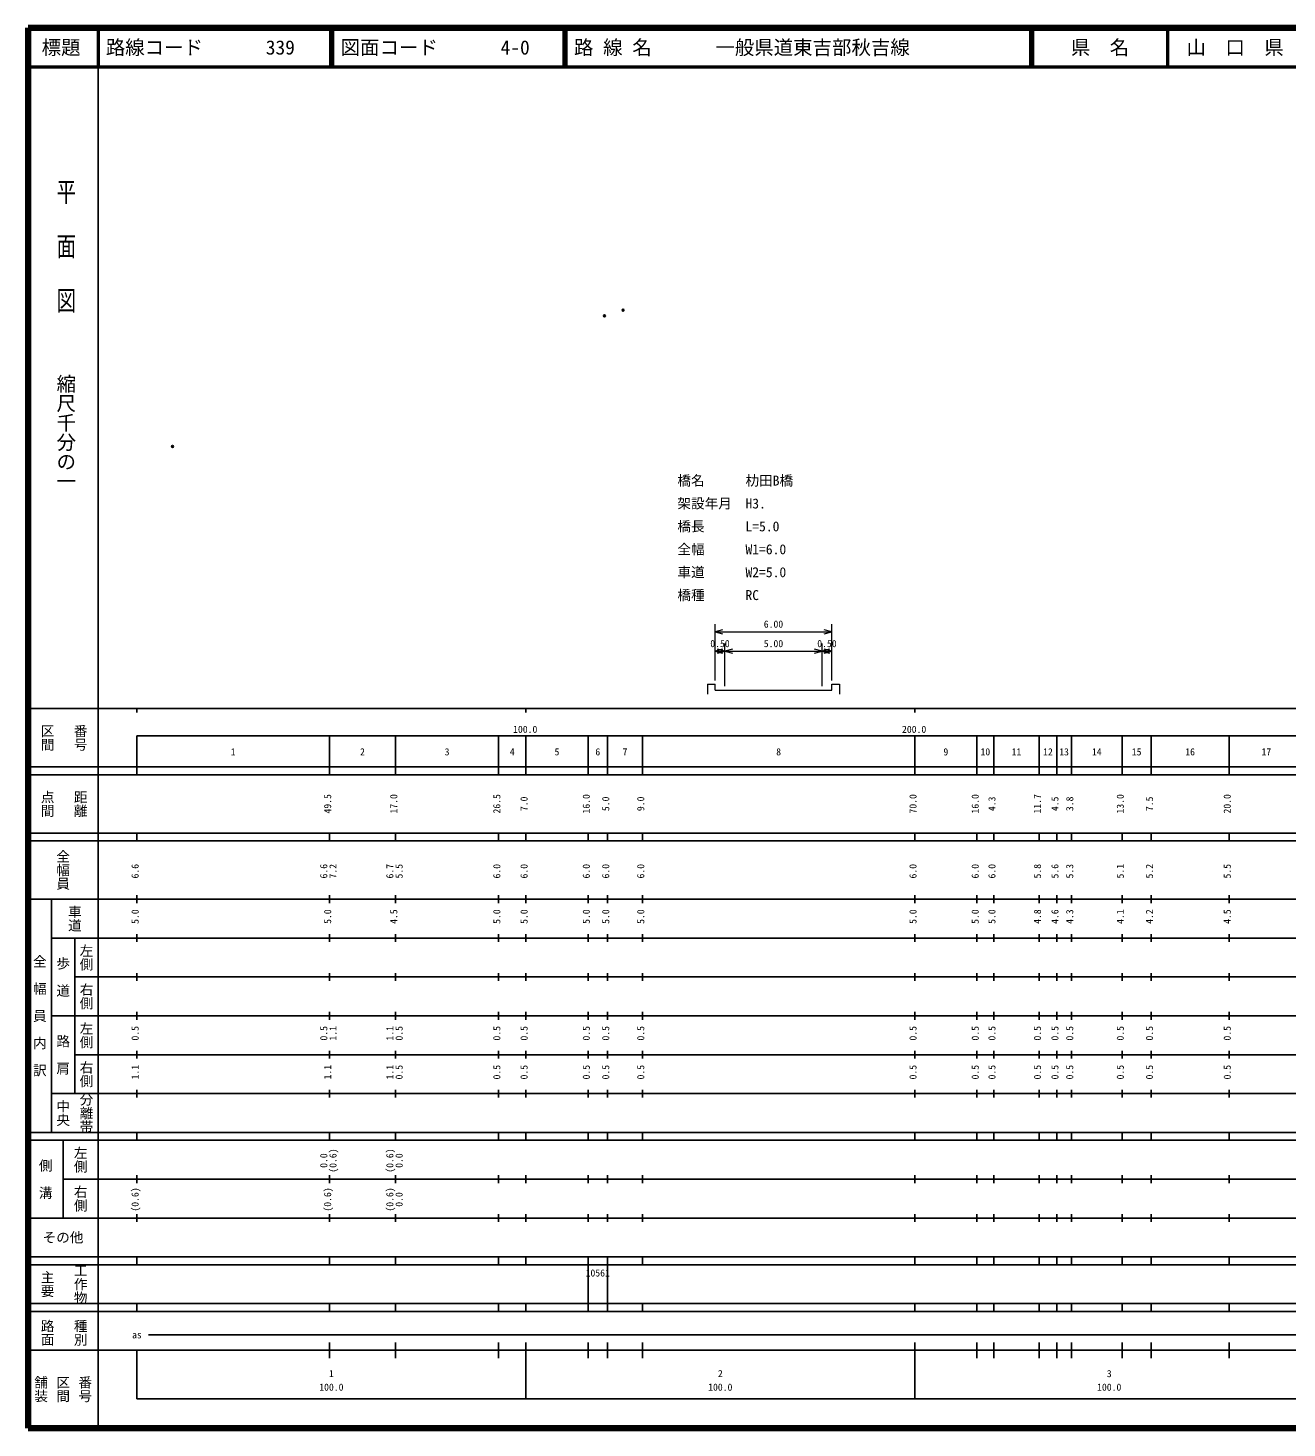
# Model space of a CAD drawing. Units: millimetres on the paper, with parts at other scales. Extents: x 40 to 680, y 20 to 380.
# Drawn here: x 40 to 363.7, y 20 to 380 of the extents above; entities that cross this region are included whole.
import ezdxf
from ezdxf.enums import TextEntityAlignment as Align

# ---------------------------------------------------------------- set-up
doc = ezdxf.new("R2010")
doc.units = ezdxf.units.MM
doc.header["$PDMODE"] = 32
doc.header["$PDSIZE"] = 0.5
doc.layers.add('S-OTRS', color=6, linetype='Continuous')
doc.layers.add('S-TTL-TXT', color=7, linetype='Continuous')
for name, color, linetype, lineweight in [('S-STR-HTXT', 7, 'Continuous', 13), ('S-TTL', 2, 'Continuous', 140), ('S-TTL-BAND', 7, 'Continuous', 25), ('S-TTL-LINE', 7, 'Continuous', 50)]:
    doc.layers.add(name, color=color, linetype=linetype, lineweight=lineweight)
doc.styles.add('@ＭＳ ゴシック', font='')
doc.styles.add('ＭＳ ゴシック', font='')
doc.styles.get('@ＭＳ ゴシック').set_extended_font_data('@MS Gothic')
doc.styles.get('ＭＳ ゴシック').set_extended_font_data('MS Gothic')

msp = doc.modelspace()

# ---------------------------------------------------------------- linework, layer by layer
at = {"layer": 'S-OTRS'}
for p in [(188.219, 305.974), (192.991, 307.467), (77.175, 272.41)]:
    msp.add_point(p, dxfattribs=at)
at = {"layer": 'S-STR-HTXT'}
for p, q in [((216.673, 212.242), (216.673, 226.742)), ((218.605, 225.26), (216.673, 224.742)), ((216.673, 224.742), (246.673, 224.742)), ((216.673, 224.742), (218.605, 224.224)), ((246.673, 224.742), (244.741, 225.26)), ((244.741, 224.224), (246.673, 224.742)), ((246.673, 212.242), (246.673, 226.742)), ((218.605, 220.26), (216.673, 219.742)), ((216.673, 219.742), (219.173, 219.742)), ((216.673, 219.742), (218.605, 219.224)), ((219.173, 219.742), (217.241, 220.26)), ((217.241, 219.224), (219.173, 219.742)), ((219.173, 210.742), (219.173, 221.742)), ((221.105, 220.26), (219.173, 219.742)), ((219.173, 219.742), (244.173, 219.742)), ((219.173, 219.742), (221.105, 219.224)), ((244.173, 219.742), (242.241, 220.26)), ((242.241, 219.224), (244.173, 219.742)), ((244.173, 210.742), (244.173, 221.742)), ((246.105, 220.26), (244.173, 219.742)), ((244.173, 219.742), (246.673, 219.742)), ((244.173, 219.742), (246.105, 219.224)), ((246.673, 219.742), (244.741, 220.26)), ((244.741, 219.224), (246.673, 219.742)), ((214.673, 211.242), (216.673, 211.242)), ((214.673, 211.242), (214.673, 208.742)), ((216.673, 209.742), (216.673, 211.242)), ((216.673, 209.742), (219.173, 209.742)), ((219.173, 209.742), (244.173, 209.742)), ((244.173, 209.742), (246.673, 209.742)), ((246.673, 209.742), (246.673, 211.242)), ((246.673, 211.242), (248.673, 211.242)), ((248.673, 211.242), (248.673, 208.742))]:
    msp.add_line(p, q, dxfattribs=at)
at = {"layer": 'S-TTL'}
for p, q in [((40, 380), (40, 20)), ((680, 380), (40, 380)), ((40, 20), (680, 20))]:
    msp.add_line(p, q, dxfattribs=at)
at = {"layer": 'S-TTL-BAND'}
for p, q in [((58, 370), (58, 20)), ((40, 205), (579, 205)), ((68, 205), (68, 204)), ((168, 205), (168, 204)), ((268, 205), (268, 204)), ((68, 198), (579, 198)), ((68, 198), (68, 188)), ((117.5, 188), (117.5, 198)), ((134.5, 188), (134.5, 198)), ((161, 188), (161, 198)), ((168, 188), (168, 198)), ((184, 188), (184, 198)), ((189, 188), (189, 198)), ((198, 188), (198, 198)), ((268, 188), (268, 198)), ((284, 188), (284, 198)), ((288.3, 188), (288.3, 198)), ((300, 188), (300, 198)), ((304.5, 188), (304.5, 198)), ((308.3, 188), (308.3, 198)), ((321.3, 188), (321.3, 198)), ((328.8, 188), (328.8, 198)), ((348.8, 188), (348.8, 198)), ((40, 190), (579, 190)), ((40, 188), (579, 188)), ((40, 173), (579, 173)), ((68, 171), (68, 173)), ((117.5, 171), (117.5, 173)), ((134.5, 171), (134.5, 173)), ((161, 171), (161, 173)), ((168, 171), (168, 173)), ((184, 171), (184, 173)), ((189, 171), (189, 173)), ((198, 171), (198, 173)), ((268, 171), (268, 173)), ((284, 171), (284, 173)), ((288.3, 171), (288.3, 173)), ((300, 171), (300, 173)), ((304.5, 171), (304.5, 173)), ((308.3, 171), (308.3, 173)), ((321.3, 171), (321.3, 173)), ((328.8, 171), (328.8, 173)), ((348.8, 171), (348.8, 173)), ((40, 171), (579, 171)), ((40, 156), (579, 156)), ((46, 96), (46, 156)), ((68, 155), (68, 157)), ((117.5, 155), (117.5, 157)), ((134.5, 155), (134.5, 157)), ((161, 155), (161, 157)), ((168, 155), (168, 157)), ((184, 155), (184, 157)), ((189, 155), (189, 157)), ((198, 155), (198, 157)), ((268, 155), (268, 157)), ((284, 155), (284, 157)), ((288.3, 155), (288.3, 157)), ((300, 155), (300, 157)), ((304.5, 155), (304.5, 157)), ((308.3, 155), (308.3, 157)), ((321.3, 155), (321.3, 157)), ((328.8, 155), (328.8, 157)), ((348.8, 155), (348.8, 157)), ((46, 146), (579, 146)), ((52, 146), (52, 106)), ((68, 145), (68, 147)), ((117.5, 145), (117.5, 147)), ((134.5, 145), (134.5, 147)), ((161, 145), (161, 147)), ((168, 145), (168, 147)), ((184, 145), (184, 147)), ((189, 145), (189, 147)), ((198, 145), (198, 147)), ((268, 145), (268, 147)), ((284, 145), (284, 147)), ((288.3, 145), (288.3, 147)), ((300, 145), (300, 147)), ((304.5, 145), (304.5, 147)), ((308.3, 145), (308.3, 147)), ((321.3, 145), (321.3, 147)), ((328.8, 145), (328.8, 147)), ((348.8, 145), (348.8, 147)), ((68, 135), (68, 137)), ((117.5, 135), (117.5, 137)), ((134.5, 135), (134.5, 137)), ((161, 135), (161, 137)), ((168, 135), (168, 137)), ((184, 135), (184, 137)), ((189, 135), (189, 137)), ((198, 135), (198, 137)), ((268, 135), (268, 137)), ((284, 135), (284, 137)), ((288.3, 135), (288.3, 137)), ((300, 135), (300, 137)), ((304.5, 135), (304.5, 137)), ((308.3, 135), (308.3, 137)), ((321.3, 135), (321.3, 137)), ((328.8, 135), (328.8, 137)), ((348.8, 135), (348.8, 137)), ((52, 136), (579, 136)), ((46, 126), (579, 126)), ((68, 125), (68, 127)), ((117.5, 125), (117.5, 127)), ((134.5, 125), (134.5, 127)), ((161, 125), (161, 127)), ((168, 125), (168, 127)), ((184, 125), (184, 127)), ((189, 125), (189, 127)), ((198, 125), (198, 127)), ((268, 125), (268, 127)), ((284, 125), (284, 127)), ((288.3, 125), (288.3, 127)), ((300, 125), (300, 127)), ((304.5, 125), (304.5, 127)), ((308.3, 125), (308.3, 127)), ((321.3, 125), (321.3, 127)), ((328.8, 125), (328.8, 127)), ((348.8, 125), (348.8, 127)), ((52, 116), (579, 116)), ((68, 115), (68, 117)), ((117.5, 115), (117.5, 117)), ((134.5, 115), (134.5, 117)), ((161, 115), (161, 117)), ((168, 115), (168, 117)), ((184, 115), (184, 117)), ((189, 115), (189, 117)), ((198, 115), (198, 117)), ((268, 115), (268, 117)), ((284, 115), (284, 117)), ((288.3, 115), (288.3, 117)), ((300, 115), (300, 117)), ((304.5, 115), (304.5, 117)), ((308.3, 115), (308.3, 117)), ((321.3, 115), (321.3, 117)), ((328.8, 115), (328.8, 117)), ((348.8, 115), (348.8, 117)), ((46, 106), (579, 106)), ((68, 105), (68, 107)), ((117.5, 105), (117.5, 107)), ((134.5, 105), (134.5, 107)), ((161, 105), (161, 107)), ((168, 105), (168, 107)), ((184, 105), (184, 107)), ((189, 105), (189, 107)), ((198, 105), (198, 107)), ((268, 105), (268, 107)), ((284, 105), (284, 107)), ((288.3, 105), (288.3, 107)), ((300, 105), (300, 107)), ((304.5, 105), (304.5, 107)), ((308.3, 105), (308.3, 107)), ((321.3, 105), (321.3, 107)), ((328.8, 105), (328.8, 107)), ((348.8, 105), (348.8, 107)), ((40, 96), (579, 96)), ((40, 94), (579, 94)), ((49, 94), (49, 74)), ((68, 94), (68, 96)), ((117.5, 94), (117.5, 96)), ((134.5, 94), (134.5, 96)), ((161, 94), (161, 96)), ((168, 94), (168, 96)), ((184, 94), (184, 96)), ((189, 94), (189, 96)), ((198, 94), (198, 96)), ((268, 94), (268, 96)), ((284, 94), (284, 96)), ((288.3, 94), (288.3, 96)), ((300, 94), (300, 96)), ((304.5, 94), (304.5, 96)), ((308.3, 94), (308.3, 96)), ((321.3, 94), (321.3, 96)), ((328.8, 94), (328.8, 96)), ((348.8, 94), (348.8, 96)), ((49, 84), (579, 84)), ((68, 83), (68, 85)), ((117.5, 83), (117.5, 85)), ((134.5, 83), (134.5, 85)), ((161, 83), (161, 85)), ((168, 83), (168, 85)), ((184, 83), (184, 85)), ((189, 83), (189, 85)), ((198, 83), (198, 85)), ((268, 83), (268, 85)), ((284, 83), (284, 85)), ((288.3, 83), (288.3, 85)), ((300, 83), (300, 85)), ((304.5, 83), (304.5, 85)), ((308.3, 83), (308.3, 85)), ((321.3, 83), (321.3, 85)), ((328.8, 83), (328.8, 85)), ((348.8, 83), (348.8, 85)), ((40, 74), (579, 74)), ((68, 73), (68, 75)), ((117.5, 73), (117.5, 75)), ((134.5, 73), (134.5, 75)), ((161, 73), (161, 75)), ((168, 73), (168, 75)), ((184, 73), (184, 75)), ((189, 73), (189, 75)), ((198, 73), (198, 75)), ((268, 73), (268, 75)), ((284, 73), (284, 75)), ((288.3, 73), (288.3, 75)), ((300, 73), (300, 75)), ((304.5, 73), (304.5, 75)), ((308.3, 73), (308.3, 75)), ((321.3, 73), (321.3, 75)), ((328.8, 73), (328.8, 75)), ((348.8, 73), (348.8, 75)), ((40, 64), (579, 64)), ((40, 62), (579, 62)), ((68, 62), (68, 64)), ((117.5, 62), (117.5, 64)), ((134.5, 62), (134.5, 64)), ((161, 62), (161, 64)), ((168, 62), (168, 64)), ((184, 62), (184, 64)), ((184, 52), (184, 62)), ((189, 62), (189, 64)), ((189, 52), (189, 62)), ((198, 62), (198, 64)), ((268, 62), (268, 64)), ((284, 62), (284, 64)), ((288.3, 62), (288.3, 64)), ((300, 62), (300, 64)), ((304.5, 62), (304.5, 64)), ((308.3, 62), (308.3, 64)), ((321.3, 62), (321.3, 64)), ((328.8, 62), (328.8, 64)), ((348.8, 62), (348.8, 64)), ((40, 52), (579, 52)), ((68, 50), (68, 52)), ((117.5, 50), (117.5, 52)), ((134.5, 50), (134.5, 52)), ((161, 50), (161, 52)), ((168, 50), (168, 52)), ((184, 50), (184, 52)), ((189, 50), (189, 52)), ((198, 50), (198, 52)), ((268, 50), (268, 52)), ((284, 50), (284, 52)), ((288.3, 50), (288.3, 52)), ((300, 50), (300, 52)), ((304.5, 50), (304.5, 52)), ((308.3, 50), (308.3, 52)), ((321.3, 50), (321.3, 52)), ((328.8, 50), (328.8, 52)), ((348.8, 50), (348.8, 52)), ((40, 50), (579, 50)), ((71, 44), (565, 44)), ((40, 40), (579, 40)), ((68, 40), (68, 27.5)), ((117.5, 38), (117.5, 42)), ((134.5, 38), (134.5, 42)), ((161, 38), (161, 42)), ((168, 27.5), (168, 42)), ((184, 38), (184, 42)), ((189, 38), (189, 42)), ((198, 38), (198, 42)), ((268, 27.5), (268, 42)), ((284, 38), (284, 42)), ((288.3, 38), (288.3, 42)), ((300, 38), (300, 42)), ((304.5, 38), (304.5, 42)), ((308.3, 38), (308.3, 42)), ((321.3, 38), (321.3, 42)), ((328.8, 38), (328.8, 42)), ((348.8, 38), (348.8, 42)), ((68, 27.5), (579, 27.5))]:
    msp.add_line(p, q, dxfattribs=at)
at = {"layer": 'S-TTL-LINE'}
for p, q in [((58, 380), (58, 370)), ((117.75, 380), (117.75, 370)), ((118.25, 380), (118.25, 370)), ((177.75, 380), (177.75, 370)), ((178.25, 380), (178.25, 370)), ((297.75, 380), (297.75, 370)), ((298.25, 380), (298.25, 370)), ((333, 380), (333, 370)), ((40, 370), (680, 370))]:
    msp.add_line(p, q, dxfattribs=at)

# ---------------------------------------------------------------- texts
at = {"layer": 'S-STR-HTXT', "style": 'ＭＳ ゴシック'}
for s, p in [('橋名\u3000\u3000\u3000朸田B橋', (206.976, 261.573)), ('架設年月\u3000H3.', (206.976, 255.682)), ('橋長\u3000\u3000\u3000L=5.0', (206.976, 249.791)), ('全幅\u3000\u3000\u3000W1=6.0', (206.976, 243.9)), ('車道\u3000\u3000\u3000W2=5.0', (206.976, 238.009)), ('橋種\u3000\u3000\u3000RC', (206.976, 232.118))]:
    msp.add_text(s, height=2.566, dxfattribs=at).set_placement(p, align=Align.BOTTOM_LEFT)
for s, p in [('6.00', (231.673, 225.242)), ('0.50', (217.923, 220.242)), ('5.00', (231.673, 220.242)), ('0.50', (245.423, 220.242))]:
    msp.add_text(s, height=1.833, dxfattribs=at).set_placement(p, align=Align.BOTTOM_CENTER)
at = {"layer": 'S-TTL-BAND', "style": '@ＭＳ ゴシック', "width": 1.4}
msp.add_text('平  面  図', height=3.666, rotation=270, dxfattribs=at).set_placement((49.777, 306.475), align=Align.MIDDLE_RIGHT)
at = {"layer": 'S-TTL-BAND', "style": '@ＭＳ ゴシック'}
msp.add_text('縮尺千分の一', height=3.666, rotation=270, dxfattribs=at).set_placement((49.777, 261.03), align=Align.MIDDLE_RIGHT)
for s, p in [('区間', (45, 197.5)), ('番号', (53.5, 197.5)), ('点間', (45, 180.5)), ('距離', (53.5, 180.5)), ('全幅員', (49, 163.5)), ('車道', (52, 151)), ('左側', (55, 141)), ('全\u3000幅\u3000員\u3000内\u3000訳', (43, 126)), ('歩\u3000道', (49, 136)), ('右側', (55, 131)), ('左側', (55, 121)), ('路\u3000肩', (49, 116)), ('右側', (55, 111)), ('分離帯', (55, 101)), ('中央', (49, 101)), ('左側', (53.5, 89)), ('側\u3000溝', (44.5, 84)), ('右側', (53.5, 79)), ('工作物', (53.5, 57)), ('主要', (45, 57)), ('路面', (45, 44.5)), ('種別', (53.5, 44.5)), ('舗装', (43.333, 30)), ('区間', (49, 30)), ('番号', (54.667, 30))]:
    msp.add_text(s, height=2.566, rotation=270, dxfattribs=at).set_placement(p, align=Align.MIDDLE_CENTER)
at = {"layer": 'S-TTL-BAND', "style": 'ＭＳ ゴシック'}
for s, p in [('100.0', (167.844, 198.195)), ('200.0', (267.844, 198.195)), ('1', (92.75, 192.405)), ('2', (126, 192.405)), ('3', (147.75, 192.405)), ('4', (164.5, 192.405)), ('5', (176, 192.405)), ('6', (186.5, 192.405)), ('7', (193.5, 192.405)), ('8', (233, 192.405)), ('9', (276, 192.405)), ('10', (286.15, 192.405)), ('11', (294.15, 192.405)), ('12', (302.25, 192.405)), ('13', (306.4, 192.405)), ('14', (314.8, 192.405)), ('15', (325.05, 192.405)), ('16', (338.8, 192.405)), ('17', (358.4, 192.405)), ('as', (68, 42.5)), ('1', (118, 32.523)), ('2', (218, 32.523)), ('3', (318, 32.523)), ('100.0', (118, 29.033)), ('100.0', (218, 29.033)), ('100.0', (318, 29.033))]:
    msp.add_text(s, height=1.833, dxfattribs=at).set_placement(p, align=Align.BOTTOM_CENTER)
for s, p in [('49.5', (118.5, 180.5)), ('17.0', (135.5, 180.5)), ('26.5', (162, 180.5)), ('7.0', (169, 180.5)), ('16.0', (185, 180.5)), ('5.0', (190, 180.5)), ('9.0', (199, 180.5)), ('70.0', (269, 180.5)), ('16.0', (285, 180.5)), ('4.3', (289.3, 180.5)), ('11.7', (301, 180.5)), ('4.5', (305.5, 180.5)), ('3.8', (309.3, 180.5)), ('13.0', (322.3, 180.5)), ('7.5', (329.8, 180.5)), ('20.0', (349.8, 180.5)), ('6.6', (69, 163.174)), ('6.6', (117.5, 163.174)), ('7.2', (119.87, 163.174)), ('6.7', (134.5, 163.174)), ('5.5', (136.87, 163.174)), ('6.0', (162, 163.174)), ('6.0', (169, 163.174)), ('6.0', (185, 163.174)), ('6.0', (190, 163.174)), ('6.0', (199, 163.174)), ('6.0', (269, 163.174)), ('6.0', (285, 163.174)), ('6.0', (289.3, 163.174)), ('5.8', (301, 163.174)), ('5.6', (305.5, 163.174)), ('5.3', (309.3, 163.174)), ('5.1', (322.3, 163.174)), ('5.2', (329.8, 163.174)), ('5.5', (349.8, 163.174)), ('5.0', (69, 151.5)), ('5.0', (118.5, 151.5)), ('4.5', (135.5, 151.5)), ('5.0', (162, 151.5)), ('5.0', (169, 151.5)), ('5.0', (185, 151.5)), ('5.0', (190, 151.5)), ('5.0', (199, 151.5)), ('5.0', (269, 151.5)), ('5.0', (285, 151.5)), ('5.0', (289.3, 151.5)), ('4.8', (301, 151.5)), ('4.6', (305.5, 151.5)), ('4.3', (309.3, 151.5)), ('4.1', (322.3, 151.5)), ('4.2', (329.8, 151.5)), ('4.5', (349.8, 151.5)), ('0.5', (69, 121.5)), ('0.5', (117.5, 121.5)), ('1.1', (119.87, 121.5)), ('1.1', (134.5, 121.5)), ('0.5', (136.87, 121.5)), ('0.5', (162, 121.5)), ('0.5', (169, 121.5)), ('0.5', (185, 121.5)), ('0.5', (190, 121.5)), ('0.5', (199, 121.5)), ('0.5', (269, 121.5)), ('0.5', (285, 121.5)), ('0.5', (289.3, 121.5)), ('0.5', (301, 121.5)), ('0.5', (305.5, 121.5)), ('0.5', (309.3, 121.5)), ('0.5', (322.3, 121.5)), ('0.5', (329.8, 121.5)), ('0.5', (349.8, 121.5)), ('1.1', (69, 111.5)), ('1.1', (118.5, 111.5)), ('1.1', (134.5, 111.5)), ('0.5', (136.87, 111.5)), ('0.5', (162, 111.5)), ('0.5', (169, 111.5)), ('0.5', (185, 111.5)), ('0.5', (190, 111.5)), ('0.5', (199, 111.5)), ('0.5', (269, 111.5)), ('0.5', (285, 111.5)), ('0.5', (289.3, 111.5)), ('0.5', (301, 111.5)), ('0.5', (305.5, 111.5)), ('0.5', (309.3, 111.5)), ('0.5', (322.3, 111.5)), ('0.5', (329.8, 111.5)), ('0.5', (349.8, 111.5)), ('0.0', (117.5, 88.764)), ('(0.6)', (119.87, 88.764)), ('(0.6)', (134.5, 88.764)), ('0.0', (136.87, 88.764)), ('(0.6)', (69, 78.764)), ('(0.6)', (118.5, 78.764)), ('(0.6)', (134.5, 78.764)), ('0.0', (136.87, 78.764))]:
    msp.add_text(s, height=1.833, rotation=90, dxfattribs=at).set_placement(p, align=Align.BOTTOM_CENTER)
msp.add_text('その他', height=2.566, dxfattribs=at).set_placement((49, 69), align=Align.MIDDLE_CENTER)
msp.add_text('10561', height=1.833, dxfattribs=at).set_placement((183.375, 58.405), align=Align.BOTTOM_LEFT)
at = {"layer": 'S-TTL-TXT', "style": 'ＭＳ ゴシック'}
for s, p in [('標題', (48.5, 375)), ('県\u3000名', (315.625, 375)), ('山\u3000口\u3000県', (350.375, 375))]:
    msp.add_text(s, height=3.666, dxfattribs=at).set_placement(p, align=Align.MIDDLE_CENTER)
for s, p in [('路線コード', (60, 375)), ('339', (101.142, 375)), ('図面コード', (120.38, 375)), ('4-0', (161.521, 375)), ('路 線 名', (180.38, 375)), ('一般県道東吉部秋吉線', (216.734, 375))]:
    msp.add_text(s, height=3.666, dxfattribs=at).set_placement(p, align=Align.MIDDLE_LEFT)

doc.saveas('drawing.dxf')
